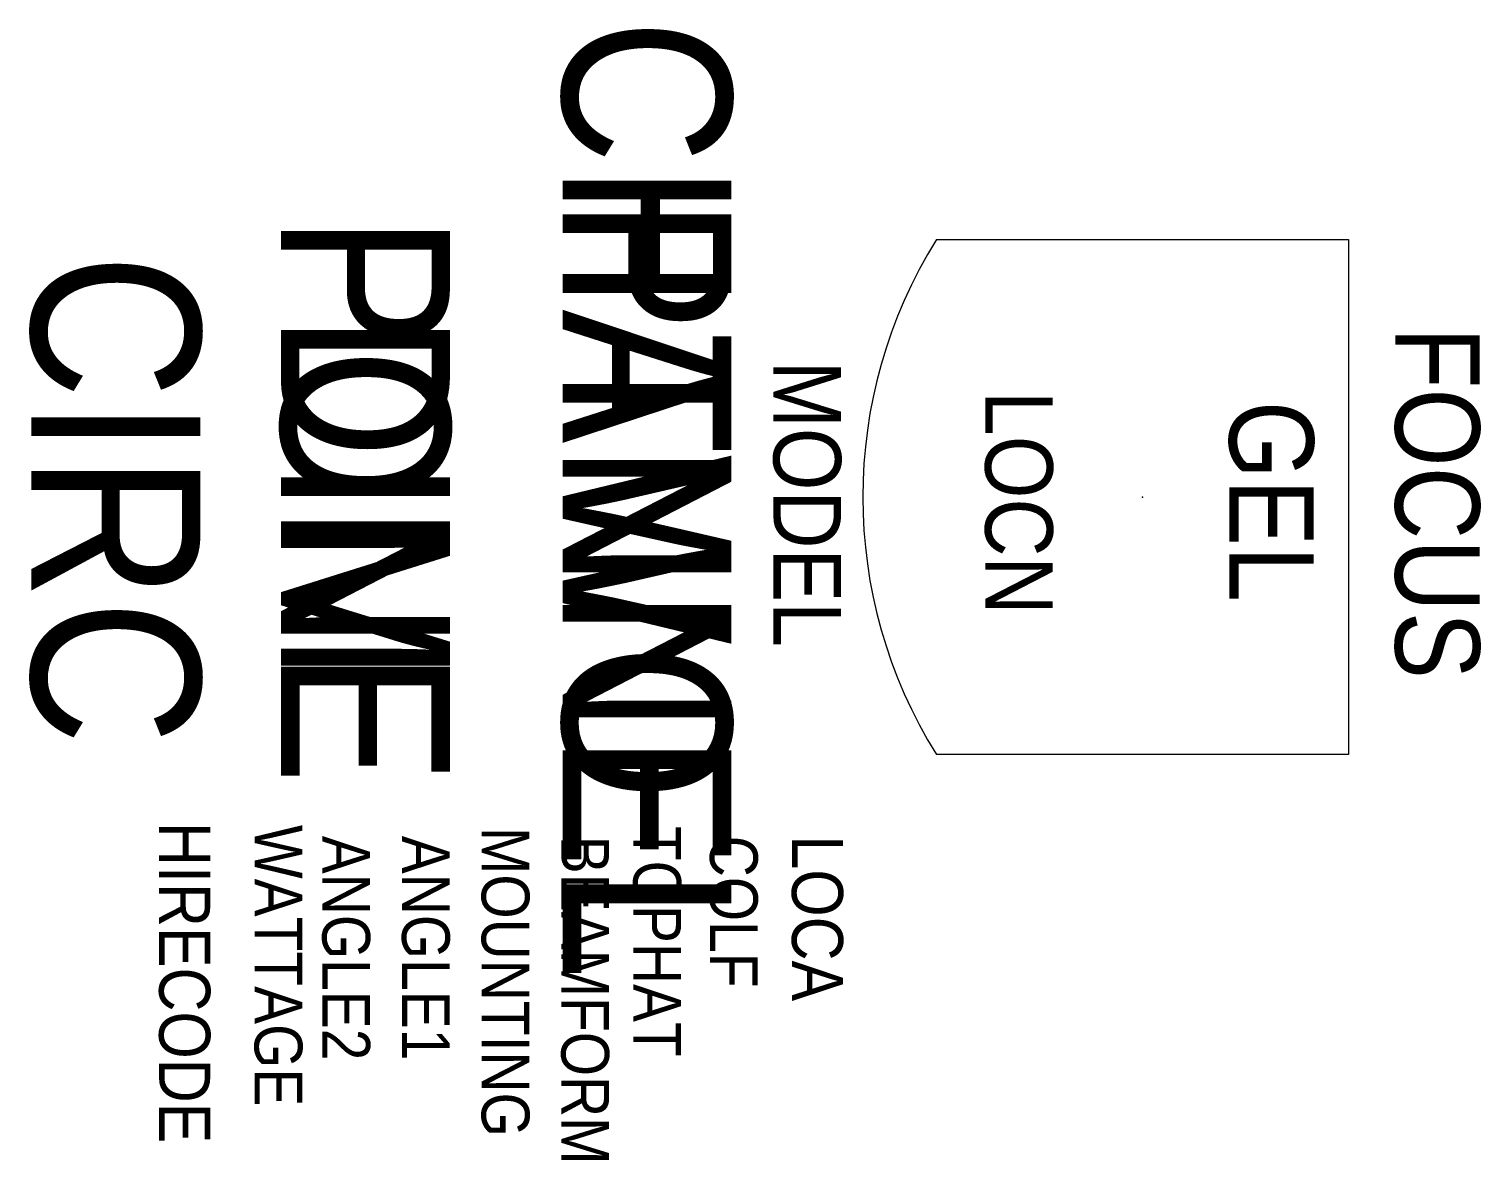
# Model space of a CAD drawing. Extents: x -1411 to -551, y -546 to 123.
import ezdxf
from ezdxf.enums import TextEntityAlignment as Align

# ---------------------------------------------------------------- set-up
doc = ezdxf.new("R2010")
doc.units = 0
doc.header["$MEASUREMENT"] = 0
doc.layers.get('0').update_dxf_attribs({"linetype": 'CONTINUOUS'})
for name, color, linetype in [('CHANNEL', 3, 'CONTINUOUS'), ('CIRC', 6, 'CONTINUOUS'), ('DIMMER', 4, 'CONTINUOUS'), ('FOCUS', 2, 'CONTINUOUS'), ('GEL', 1, 'CONTINUOUS'), ('LANTERNS', 4, 'CONTINUOUS'), ('LOCATION', 7, 'CONTINUOUS'), ('MODEL', 6, 'CONTINUOUS'), ('PATCH', 5, 'CONTINUOUS'), ('PATCH2', 5, 'CONTINUOUS')]:
    doc.layers.add(name, color=color, linetype=linetype)

msp = doc.modelspace()

# ---------------------------------------------------------------- linework, layer by layer
at = {"linetype": 'CONTINUOUS'}
for p, q in [((-873.68, -1.74), (-629.84, -1.74)), ((-629.84, -1.74), (-629.84, -306.54)), ((-629.84, -154.14), (-629.84, -154.14)), ((-629.84, -306.54), (-873.68, -306.54))]:
    msp.add_line(p, q, dxfattribs=at)
msp.add_arc((-629.84, -154.14), 287.55, 147.99486, 212.00514, dxfattribs=at)
msp.add_point((-751.76, -154.14), dxfattribs=at)

# ---------------------------------------------------------------- texts
at = {"layer": 'CHANNEL', "width": 0.89}
msp.add_attdef('CHANNEL', text='', height=100, rotation=270, dxfattribs=at).set_placement((-1095.16, -155.46), align=Align.CENTER)
at = {"layer": 'CIRC', "width": 0.89}
msp.add_attdef('CIRC', text='', height=100, rotation=270, dxfattribs=at).set_placement((-1409.6, -155.46), align=Align.CENTER)
at = {"layer": 'DIMMER', "width": 0.89}
msp.add_attdef('DIM', text='', height=100, rotation=270, dxfattribs=at).set_placement((-1261.82, -154.61), align=Align.CENTER)
at = {"layer": 'FOCUS', "color": 30, "width": 0.89}
msp.add_attdef('FOCUS', text='', height=50, rotation=270, dxfattribs=at).set_placement((-602.11, -157.64), align=Align.CENTER)
at = {"layer": 'GEL', "width": 0.89}
msp.add_attdef('GEL', text='', height=50, rotation=270, dxfattribs=at).set_placement((-700.39, -156.69), align=Align.CENTER)
at = {"layer": 'LANTERNS', "color": 0, "width": 0.89, "flags": 1}
for tag, p, s, height in [('HIRECODE', (-1334, -346.52), '', 30.26), ('WATTAGE', (-1277.52, -348.18, 0.01), '', 28.3), ('MOUNTING', (-1143.06, -349.39), 'STANDARD HOOK CLAMP', 28.3047), ('TOPHAT', (-1053.28, -348.79), 'Y', 28.3), ('ANGLE2', (-1237.41, -354.59), '180', 28.305), ('ANGLE1', (-1190.23, -354.59), '0', 28.3), ('BEAMFORM', (-1095.88, -354.59), 'C', 28.3), ('COLF', (-1007.87, -354.58), 'N', 28.3), ('LOCA', (-959.35, -354.42), '', 30.26)]:
    msp.add_attdef(tag, p, s, height=height, rotation=270, dxfattribs=at)
at = {"layer": 'LOCATION', "width": 0.89}
msp.add_attdef('LOCN', text='', height=40, rotation=270, dxfattribs=at).set_placement((-844.9, -157.54), align=Align.CENTER)
at = {"layer": 'MODEL', "width": 0.89}
msp.add_attdef('MODEL', text='12" B/light', height=40, rotation=270, dxfattribs=at).set_placement((-970.26, -158.17), align=Align.CENTER)
at = {"layer": 'PATCH', "width": 0.89}
msp.add_attdef('PONE', text='', height=100, rotation=270, dxfattribs=at).set_placement((-1261.82, -155.46), align=Align.CENTER)
at = {"layer": 'PATCH2', "width": 0.89}
msp.add_attdef('PTWO', text='', height=100, rotation=270, dxfattribs=at).set_placement((-1095.16, -155.46), align=Align.CENTER)

doc.saveas('drawing.dxf')
